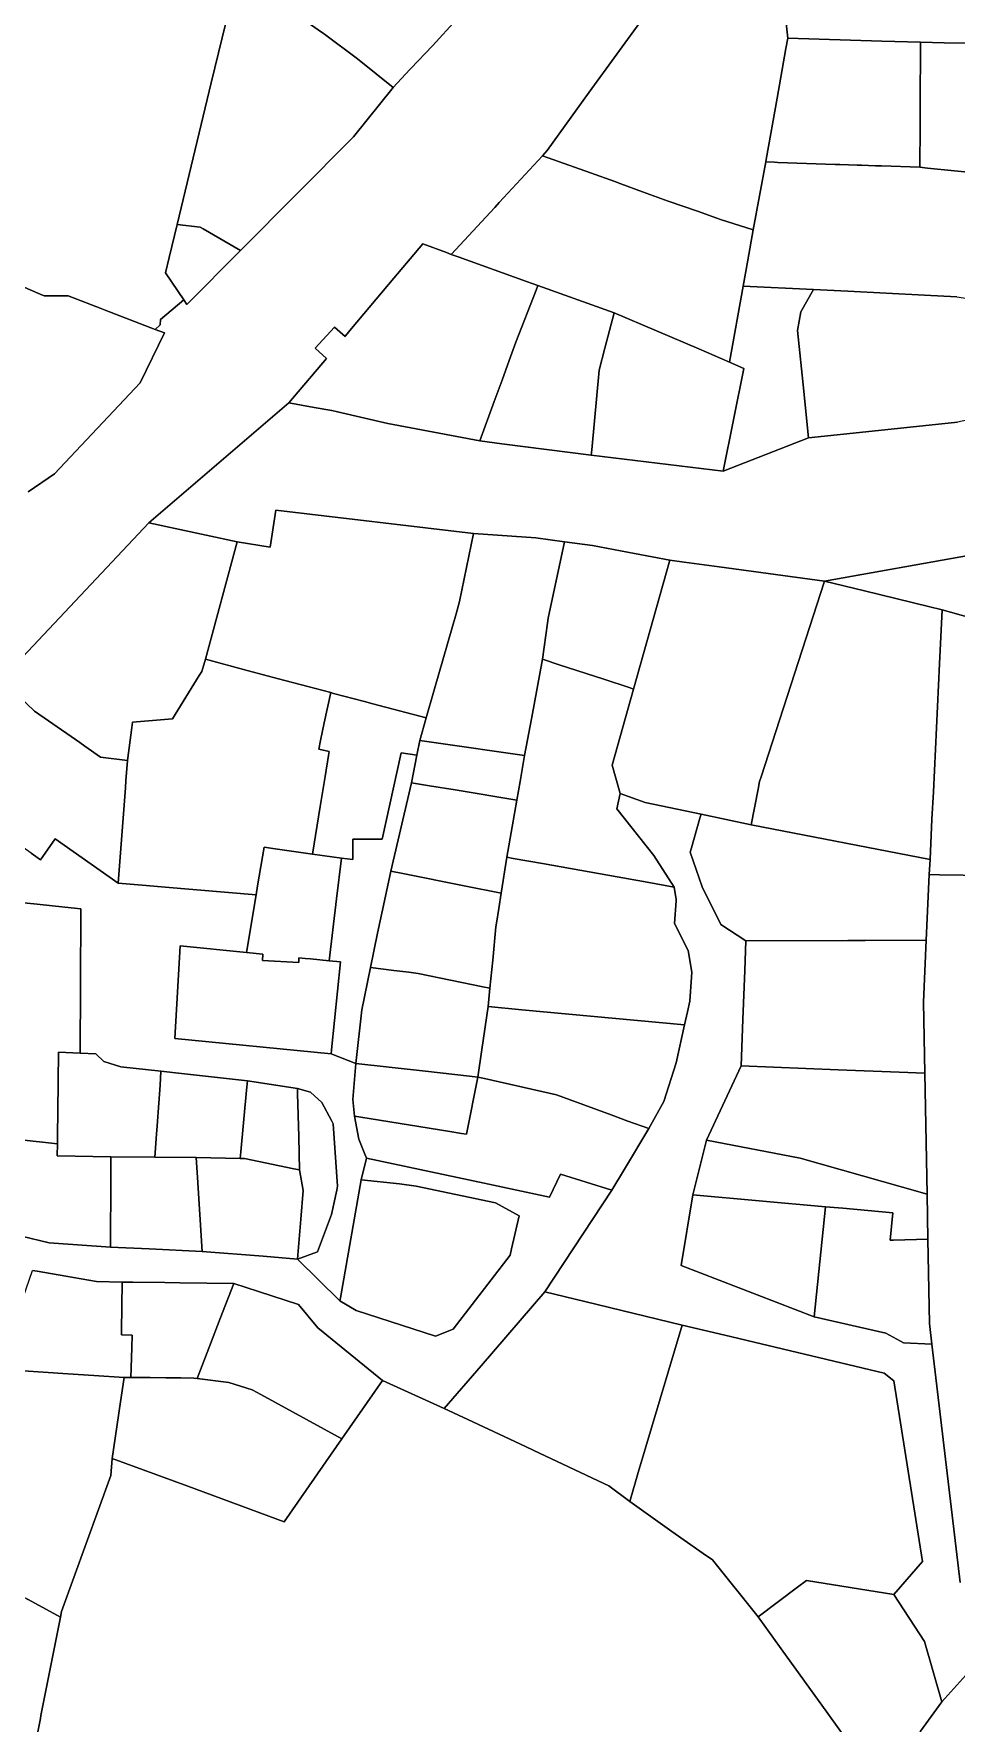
# Model space of a CAD drawing. Header units: inches. Extents: x 469561 to 471650, y 1000291 to 1003909.
# Drawn here: x 470275.1 to 470396.7, y 1001124.7 to 1001347.5 of the extents above; entities that cross this region are included whole.
import ezdxf

# ---------------------------------------------------------------- set-up
doc = ezdxf.new("R2010")
doc.units = ezdxf.units.IN
doc.header["$MEASUREMENT"] = 0
doc.layers.add('Gulele_10_08_New_Parcel', color=7, linetype='Continuous')

msp = doc.modelspace()

# ---------------------------------------------------------------- linework, layer by layer
at = {"layer": 'Gulele_10_08_New_Parcel'}
for points in [[(470302.4393, 1001352.8793), (470303.4446, 1001357.244), (470304.1435, 1001360.2783), (470305.862, 1001367.7393), (470307.3354, 1001367.2985), (470311.9, 1001365.9327), (470312.2875, 1001365.8168), (470316.7597, 1001363.6113), (470320.8283, 1001360.6024), (470333.0293, 1001351.5793), (470330.8793, 1001349.3793), (470327.6593, 1001345.8793), (470324.8093, 1001342.8793), (470324.6915, 1001342.7519), (470322.4993, 1001340.3793), (470317.9843, 1001343.995), (470317.6293, 1001344.2793), (470313.5893, 1001347.2793), (470313.1054, 1001347.6183), (470313.0273, 1001347.6731), (470307.3093, 1001351.6793), (470306.6993, 1001351.8793), (470306.0893, 1001352.0793), (470305.7725, 1001352.1487)], [(470342.1893, 1001331.3793), (470342.7793, 1001332.0793), (470348.3093, 1001339.7793), (470355.6293, 1001349.7793), (470360.4093, 1001356.3793), (470363.5326, 1001356.1479), (470367.1593, 1001355.8793), (470373.5593, 1001355.5793), (470373.8793, 1001352.4793), (470374.4993, 1001346.8793), (470374.2565, 1001345.5188), (470373.0893, 1001338.9793), (470371.6593, 1001330.8793), (470371.603, 1001330.5638), (470369.9606, 1001321.5917), (470365.6293, 1001322.9793), (470365.1595, 1001323.1493), (470362.5893, 1001324.0793), (470358.7193, 1001325.3793), (470355.3401, 1001326.6344), (470352.5028, 1001327.6883), (470351.7193, 1001327.9793), (470348.5037, 1001329.1265)], [(470294.0159, 1001322.3212), (470298.5148, 1001341.014), (470300.4193, 1001348.927), (470301.1577, 1001351.9951), (470302.1255, 1001351.6777), (470302.4393, 1001352.8793), (470305.7725, 1001352.1487), (470306.0893, 1001352.0793), (470306.6993, 1001351.8793), (470307.3093, 1001351.6793), (470313.0273, 1001347.6731), (470313.1054, 1001347.6183), (470313.5893, 1001347.2793), (470317.6293, 1001344.2793), (470317.9843, 1001343.995), (470322.4993, 1001340.3793), (470317.2517, 1001333.8621), (470302.3637, 1001318.8993), (470297.4182, 1001321.732), (470297.0299, 1001321.9544)], [(470371.603, 1001330.5638), (470371.6593, 1001330.8793), (470373.0893, 1001338.9793), (470374.2565, 1001345.5188), (470374.4993, 1001346.8793), (470386.8971, 1001346.4994), (470391.9956, 1001346.3432), (470391.9861, 1001343.9965), (470391.9708, 1001340.2114), (470391.951, 1001335.3246), (470391.9289, 1001329.8631), (470386.8501, 1001330.0382), (470386.0735, 1001330.065), (470384.2445, 1001330.128), (470383.6373, 1001330.1489), (470381.3536, 1001330.2277), (470380.7644, 1001330.248), (470373.1936, 1001330.509), (470372.7679, 1001330.5236)], [(470391.9289, 1001329.8631), (470391.951, 1001335.3246), (470391.9708, 1001340.2114), (470391.9861, 1001343.9965), (470391.9956, 1001346.3432), (470395.1392, 1001346.286), (470406.4993, 1001346.0793), (470406.2109, 1001339.1433), (470406.0385, 1001334.9976), (470405.7669, 1001328.4672), (470396.4669, 1001329.4053), (470392.9267, 1001329.7624)], [(470330.1293, 1001318.3793), (470335.8793, 1001324.5793), (470336.4567, 1001325.2015), (470342.1893, 1001331.3793), (470348.5037, 1001329.1265), (470351.7193, 1001327.9793), (470352.5028, 1001327.6883), (470355.3401, 1001326.6344), (470358.7193, 1001325.3793), (470362.5893, 1001324.0793), (470365.1595, 1001323.1493), (470365.6293, 1001322.9793), (470369.9606, 1001321.5917), (470369.2408, 1001317.609), (470368.6234, 1001314.1927), (470366.8118, 1001304.1688), (470362.7718, 1001305.8978), (470351.618, 1001310.6712), (470341.5593, 1001314.2793), (470340.0807, 1001314.8097), (470331.0352, 1001318.0543)], [(470292.4789, 1001315.9349), (470292.9703, 1001317.9768), (470294.0159, 1001322.3212), (470297.0299, 1001321.9544), (470297.4182, 1001321.732), (470302.3637, 1001318.8993), (470295.2793, 1001311.7793), (470294.8782, 1001312.3746)], [(470308.7493, 1001298.7793), (470313.6792, 1001304.6354), (470312.2221, 1001306.0133), (470314.757, 1001308.7819), (470316.1463, 1001307.566), (470316.1891, 1001307.6169), (470316.9993, 1001308.5793), (470322.5934, 1001315.2376), (470326.4093, 1001319.7793), (470329.5304, 1001318.6047), (470330.1293, 1001318.3793), (470331.0352, 1001318.0543), (470340.0807, 1001314.8097), (470341.5593, 1001314.2793), (470341.3184, 1001313.6562), (470338.6593, 1001306.7793), (470337.7795, 1001304.3623), (470336.8393, 1001301.7793), (470335.806, 1001298.9581), (470333.9093, 1001293.7793), (470321.7793, 1001296.0793), (470315.1334, 1001297.6061), (470314.3793, 1001297.7793), (470312.0605, 1001298.1912)], [(470333.9093, 1001293.7793), (470335.806, 1001298.9581), (470336.8393, 1001301.7793), (470337.7795, 1001304.3623), (470338.6593, 1001306.7793), (470341.3184, 1001313.6562), (470341.5593, 1001314.2793), (470351.618, 1001310.6712), (470350.3932, 1001306.004), (470349.6374, 1001303.124), (470348.6569, 1001292.6044), (470348.5893, 1001291.8793), (470336.8136, 1001293.4034)], [(470365.9993, 1001289.7793), (470368.7056, 1001303.3199), (470366.8118, 1001304.1688), (470368.6234, 1001314.1927), (470377.9112, 1001313.7285), (470376.2174, 1001310.8053), (470375.7975, 1001308.3459), (470376.6098, 1001300.3582), (470376.7488, 1001298.991), (470377.2371, 1001294.1893)], [(470375.7975, 1001308.3459), (470376.2174, 1001310.8053), (470377.9112, 1001313.7285), (470382.434, 1001313.5025), (470392.5307, 1001312.9979), (470396.7925, 1001312.7849), (470403.3752, 1001311.7687), (470407.9594, 1001311.061), (470411.2507, 1001310.5529), (470410.2678, 1001300.766), (470408.4988, 1001300.8802), (470408.4077, 1001299.8952), (470408.3968, 1001298.6979), (470402.4996, 1001297.4539), (470396.8615, 1001296.2538), (470385.6283, 1001295.0721), (470377.2371, 1001294.1893), (470376.7488, 1001298.991), (470376.6098, 1001300.3582)], [(470348.5893, 1001291.8793), (470348.6569, 1001292.6044), (470349.6374, 1001303.124), (470350.3932, 1001306.004), (470351.618, 1001310.6712), (470362.7718, 1001305.8978), (470366.8118, 1001304.1688), (470368.7056, 1001303.3199), (470365.9993, 1001289.7793)], [(470297.7493, 1001264.9793), (470301.9093, 1001280.4793), (470306.2493, 1001279.7793), (470307.0312, 1001284.6272), (470333.085, 1001281.5678), (470331.2493, 1001272.5793), (470330.7885, 1001270.9847), (470327.9313, 1001261.0975), (470327.8393, 1001260.7793), (470326.8181, 1001257.2454), (470319.8215, 1001259.1017), (470318.7228, 1001259.3932), (470314.6293, 1001260.4793), (470314.2524, 1001260.5798), (470311.2279, 1001261.3861), (470307.3704, 1001262.4144), (470303.2576, 1001263.5109)], [(470270.8451, 1001262.3013), (470290.2793, 1001282.9793), (470301.9093, 1001280.4793), (470297.7493, 1001264.9793), (470297.2738, 1001263.3757), (470296.9281, 1001262.8187), (470293.4062, 1001257.1445), (470288.1198, 1001256.7044), (470288.0286, 1001256.0016), (470287.4615, 1001251.6296), (470283.9168, 1001252.0894), (470281.8477, 1001253.5296), (470281.176, 1001253.9972), (470277.0397, 1001256.8764), (470275.214, 1001258.1472)], [(470325.9993, 1001254.2793), (470326.8181, 1001257.2454), (470327.8393, 1001260.7793), (470327.9313, 1001261.0975), (470330.7885, 1001270.9847), (470331.2493, 1001272.5793), (470333.085, 1001281.5678), (470341.2793, 1001280.9793), (470345.0893, 1001280.4793), (470342.9393, 1001270.3793), (470342.851, 1001269.7438), (470342.4114, 1001266.5785), (470342.1893, 1001264.9793), (470340.7628, 1001257.3378), (470339.8175, 1001252.2742), (470328.1544, 1001253.9666), (470326.9163, 1001254.1462)], [(470342.1893, 1001264.9793), (470342.4114, 1001266.5785), (470342.851, 1001269.7438), (470342.9393, 1001270.3793), (470345.0893, 1001280.4793), (470348.7793, 1001279.9793), (470354.2858, 1001278.9345), (470358.95, 1001278.0495), (470354.1672, 1001261.0565), (470353.5951, 1001261.2439), (470350.2582, 1001262.3367), (470344.3805, 1001264.2617)], [(470351.3412, 1001251.0161), (470354.1672, 1001261.0565), (470358.95, 1001278.0495), (470360.8459, 1001277.7917), (470365.4542, 1001277.1652), (470379.3593, 1001275.2746), (470370.9921, 1001249.467), (470370.7998, 1001248.8739), (470370.6021, 1001247.8505), (470369.6917, 1001243.1389), (470363.0795, 1001244.5376), (470355.7274, 1001246.0928), (470352.4154, 1001247.2565)], [(470379.3593, 1001275.2746), (470398.5415, 1001278.7041), (470409.6463, 1001275.1061), (470425.5779, 1001262.6174), (470403.2793, 1001269.0793), (470398.4697, 1001270.4731), (470394.8809, 1001271.5131), (470393.0711, 1001271.9517), (470384.6215, 1001273.9994)], [(470369.6917, 1001243.1389), (470370.6021, 1001247.8505), (470370.7998, 1001248.8739), (470370.9921, 1001249.467), (470379.3593, 1001275.2746), (470384.6215, 1001273.9994), (470393.0711, 1001271.9517), (470394.8809, 1001271.5131), (470394.5293, 1001264.3793), (470393.6983, 1001247.5157), (470393.5202, 1001243.9026), (470393.2582, 1001238.5857)], [(470393.1593, 1001236.5793), (470393.2582, 1001238.5857), (470393.5202, 1001243.9026), (470393.6983, 1001247.5157), (470394.5293, 1001264.3793), (470394.8809, 1001271.5131), (470398.4697, 1001270.4731), (470403.2793, 1001269.0793), (470425.5779, 1001262.6174), (470426.7586, 1001261.6811), (470429.6853, 1001259.3604), (470439.1665, 1001251.8423), (470449.2534, 1001246.1736), (470438.4952, 1001222.9797), (470418.8579, 1001232.0734), (470418.2525, 1001232.4163), (470411.4115, 1001236.2908), (470408.9535, 1001236.3296), (470400.6873, 1001236.4603), (470394.4956, 1001236.5582)], [(470286.2439, 1001235.4429), (470287.1915, 1001248.04), (470287.2601, 1001248.9521), (470287.4615, 1001251.6296), (470288.0286, 1001256.0016), (470288.1198, 1001256.7044), (470293.4062, 1001257.1445), (470296.9281, 1001262.8187), (470297.2738, 1001263.3757), (470297.7493, 1001264.9793), (470303.2576, 1001263.5109), (470307.3704, 1001262.4144), (470311.2279, 1001261.3861), (470314.2524, 1001260.5798), (470313.4051, 1001256.5864), (470312.9086, 1001254.246), (470312.6726, 1001253.1337), (470314.0686, 1001252.8375), (470313.9826, 1001252.3095), (470313.5296, 1001249.5282), (470312.8805, 1001245.5433), (470311.8598, 1001239.277), (470306.9498, 1001239.9703), (470305.4693, 1001240.1793), (470304.6177, 1001235.0872), (470304.424, 1001233.9289), (470292.4359, 1001234.9272), (470289.9163, 1001235.1371)], [(470337.4693, 1001238.8793), (470338.1726, 1001242.891), (470338.7866, 1001246.3935), (470339.22, 1001248.8658), (470339.8175, 1001252.2742), (470340.7628, 1001257.3378), (470342.1893, 1001264.9793), (470344.3805, 1001264.2617), (470350.2582, 1001262.3367), (470353.5951, 1001261.2439), (470354.1672, 1001261.0565), (470351.3412, 1001251.0161), (470352.4154, 1001247.2565), (470351.9934, 1001245.2552), (470356.8637, 1001239.0956), (470359.5137, 1001234.9415), (470355.9827, 1001235.5722), (470350.7744, 1001236.5026), (470342.1533, 1001238.0426), (470338.3239, 1001238.7266)], [(470261.5606, 1001248.7309), (470263.1815, 1001254.0647), (470268.2388, 1001259.5001), (470270.8451, 1001262.3013), (470275.214, 1001258.1472), (470277.0397, 1001256.8764), (470281.176, 1001253.9972), (470281.8477, 1001253.5296), (470283.9168, 1001252.0894), (470287.4615, 1001251.6296), (470287.2601, 1001248.9521), (470287.1915, 1001248.04), (470286.2439, 1001235.4429), (470277.9357, 1001241.3159), (470275.9746, 1001238.5417), (470274.7436, 1001239.4119), (470265.0524, 1001246.2626)], [(470311.8598, 1001239.277), (470312.8805, 1001245.5433), (470313.5296, 1001249.5282), (470313.9826, 1001252.3095), (470314.0686, 1001252.8375), (470312.6726, 1001253.1337), (470312.9086, 1001254.246), (470313.4051, 1001256.5864), (470314.2524, 1001260.5798), (470314.6293, 1001260.4793), (470318.7228, 1001259.3932), (470319.8215, 1001259.1017), (470326.8181, 1001257.2454), (470325.9993, 1001254.2793), (470325.6266, 1001252.3501), (470323.5592, 1001252.6323), (470321.0524, 1001241.2443), (470318.4846, 1001241.2443), (470317.1848, 1001241.2443), (470317.1848, 1001238.5904), (470315.6808, 1001238.7375)], [(470324.9201, 1001248.6931), (470325.6266, 1001252.3501), (470325.9993, 1001254.2793), (470326.9163, 1001254.1462), (470328.1544, 1001253.9666), (470339.8175, 1001252.2742), (470339.22, 1001248.8658), (470338.7866, 1001246.3935), (470330.6714, 1001247.7393), (470327.2648, 1001248.3043)], [(470314.0416, 1001225.2097), (470315.0309, 1001233.3737), (470315.6808, 1001238.7375), (470317.1848, 1001238.5904), (470317.1848, 1001241.2443), (470318.4846, 1001241.2443), (470321.0524, 1001241.2443), (470323.5592, 1001252.6323), (470325.6266, 1001252.3501), (470324.9201, 1001248.6931), (470322.1645, 1001237.0277), (470321.3337, 1001233.1062), (470320.4291, 1001228.8369), (470319.4767, 1001224.3414), (470318.3425, 1001218.7618), (470317.5546, 1001211.6606), (470314.3199, 1001212.9534), (470314.3706, 1001213.4575), (470315.5375, 1001225.0576)], [(470322.1645, 1001237.0277), (470324.9201, 1001248.6931), (470327.2648, 1001248.3043), (470330.6714, 1001247.7393), (470338.7866, 1001246.3935), (470338.1726, 1001242.891), (470337.4693, 1001238.8793), (470336.7275, 1001234.1397), (470331.8288, 1001235.1112), (470323.7571, 1001236.7119)], [(470361.6354, 1001239.5583), (470361.7951, 1001240.109), (470362.9272, 1001244.0126), (470363.0795, 1001244.5376), (470369.6917, 1001243.1389), (470393.2582, 1001238.5857), (470393.1593, 1001236.5793), (470392.7705, 1001227.9141), (470384.7109, 1001227.8863), (470382.4045, 1001227.8783), (470368.9756, 1001227.8319), (470365.6636, 1001229.9802), (470363.2193, 1001234.9793)], [(470303.1511, 1001226.3173), (470304.424, 1001233.9289), (470304.6177, 1001235.0872), (470305.4693, 1001240.1793), (470306.9498, 1001239.9703), (470311.8598, 1001239.277), (470315.6808, 1001238.7375), (470315.0309, 1001233.3737), (470314.0416, 1001225.2097), (470311.5994, 1001225.4581), (470310.8862, 1001225.5306), (470310.0715, 1001225.6135), (470310.071, 1001224.9942), (470305.2768, 1001225.2518), (470305.323, 1001226.0964)], [(470335.0188, 1001219.1846), (470335.2511, 1001221.5974), (470335.6065, 1001225.2879), (470336.0293, 1001229.6793), (470336.1097, 1001230.1927), (470336.4068, 1001232.0911), (470336.7275, 1001234.1397), (470337.4693, 1001238.8793), (470338.3239, 1001238.7266), (470342.1533, 1001238.0426), (470350.7744, 1001236.5026), (470355.9827, 1001235.5722), (470359.5137, 1001234.9415), (470359.8002, 1001233.2942), (470359.7895, 1001233.1374), (470359.5853, 1001230.1428), (470361.379, 1001226.5556), (470361.8773, 1001223.6968), (470361.8286, 1001223.0511), (470361.5908, 1001219.9008), (470361.2666, 1001218.4743), (470360.8746, 1001216.7494), (470339.446, 1001218.7676)], [(470319.4767, 1001224.3414), (470320.4291, 1001228.8369), (470321.3337, 1001233.1062), (470322.1645, 1001237.0277), (470323.7571, 1001236.7119), (470331.8288, 1001235.1112), (470336.7275, 1001234.1397), (470336.4068, 1001232.0911), (470336.1097, 1001230.1927), (470336.0293, 1001229.6793), (470335.6065, 1001225.2879), (470335.2511, 1001221.5974), (470334.3145, 1001221.7908), (470325.7795, 1001223.5536), (470324.5467, 1001223.7077), (470322.584, 1001223.953)], [(470265.6893, 1001202.4793), (470266.0233, 1001206.1976), (470266.7064, 1001213.8029), (470266.9392, 1001216.3948), (470269.0593, 1001216.0793), (470269.4125, 1001218.4527), (470270.0099, 1001222.4666), (470270.6289, 1001226.6257), (470270.9634, 1001228.8737), (470271.5893, 1001233.0793), (470275.5596, 1001232.6708), (470279.1972, 1001232.2966), (470281.3093, 1001232.0793), (470281.2537, 1001221.9584), (470281.2048, 1001213.0506), (470278.3793, 1001213.1793), (470278.274, 1001205.3323), (470278.2323, 1001202.2208), (470278.2168, 1001201.0674), (470273.0481, 1001201.6499)], [(470293.6926, 1001214.9589), (470294.4089, 1001227.2063), (470303.1511, 1001226.3173), (470305.323, 1001226.0964), (470305.2768, 1001225.2518), (470310.071, 1001224.9942), (470310.0715, 1001225.6135), (470310.8862, 1001225.5306), (470311.5994, 1001225.4581), (470314.0416, 1001225.2097), (470315.5375, 1001225.0576), (470314.3706, 1001213.4575), (470314.3199, 1001212.9534)], [(470368.349, 1001211.3612), (470368.5807, 1001217.4519), (470368.8276, 1001223.9414), (470368.9756, 1001227.8319), (470382.4045, 1001227.8783), (470384.7109, 1001227.8863), (470392.7705, 1001227.9141), (470392.4038, 1001219.7431), (470392.5775, 1001210.3743), (470389.2033, 1001210.5117), (470381.1531, 1001210.8397)], [(470317.5546, 1001211.6606), (470318.3425, 1001218.7618), (470319.4767, 1001224.3414), (470322.584, 1001223.953), (470324.5467, 1001223.7077), (470325.7795, 1001223.5536), (470334.3145, 1001221.7908), (470335.2511, 1001221.5974), (470335.0188, 1001219.1846), (470334.1929, 1001213.5339), (470333.658, 1001209.8737), (470332.5654, 1001209.9949), (470326.744, 1001210.6409)], [(470333.658, 1001209.8737), (470334.1929, 1001213.5339), (470335.0188, 1001219.1846), (470339.446, 1001218.7676), (470360.8746, 1001216.7494), (470359.8002, 1001211.7358), (470358.1529, 1001206.6506), (470356.1893, 1001203.0793), (470353.4393, 1001204.0793), (470351.2155, 1001204.8969), (470344.0398, 1001207.535), (470334.5436, 1001209.6742)], [(470278.1957, 1001199.4911), (470278.2168, 1001201.0674), (470278.2323, 1001202.2208), (470278.274, 1001205.3323), (470278.3793, 1001213.1793), (470281.2048, 1001213.0506), (470283.2809, 1001212.9561), (470284.3552, 1001211.9534), (470286.5755, 1001211.2371), (470291.8756, 1001210.6642), (470291.7479, 1001208.8264), (470291.5831, 1001206.4561), (470291.3728, 1001203.4299), (470291.2984, 1001202.3595), (470291.0866, 1001199.3128), (470285.2863, 1001199.3478)], [(470317.1848, 1001206.9371), (470317.5546, 1001211.6606), (470326.744, 1001210.6409), (470332.5654, 1001209.9949), (470333.658, 1001209.8737), (470332.1539, 1001202.3533), (470331.5088, 1001202.4566), (470329.936, 1001202.7086), (470319.3347, 1001204.4068), (470317.3997, 1001204.7168)], [(470363.7793, 1001201.5793), (470365.8917, 1001206.1012), (470368.349, 1001211.3612), (470381.1531, 1001210.8397), (470389.2033, 1001210.5117), (470392.5775, 1001210.3743), (470392.873, 1001194.4396), (470389.6125, 1001195.3645), (470376.1368, 1001199.1872)], [(470291.0866, 1001199.3128), (470291.2984, 1001202.3595), (470291.3728, 1001203.4299), (470291.5831, 1001206.4561), (470291.7479, 1001208.8264), (470291.8756, 1001210.6642), (470294.5638, 1001210.3613), (470303.2793, 1001209.3793), (470303.167, 1001208.1696), (470302.4124, 1001200.0407), (470302.3294, 1001199.1462), (470296.5365, 1001199.28)], [(470302.3294, 1001199.1462), (470302.4124, 1001200.0407), (470303.167, 1001208.1696), (470303.2793, 1001209.3793), (470309.8793, 1001208.3793), (470309.8958, 1001207.6958), (470310.0331, 1001202.0185), (470310.1393, 1001197.6289), (470309.3743, 1001197.788), (470302.9054, 1001199.1329)], [(470317.3997, 1001204.7168), (470319.3347, 1001204.4068), (470329.936, 1001202.7086), (470331.5088, 1001202.4566), (470332.1539, 1001202.3533), (470333.658, 1001209.8737), (470334.5436, 1001209.6742), (470344.0398, 1001207.535), (470351.2155, 1001204.8969), (470353.4393, 1001204.0793), (470356.1893, 1001203.0793), (470352.9661, 1001197.7205), (470351.3134, 1001194.9728), (470344.5446, 1001197.0532), (470343.1122, 1001194.0451), (470334.4805, 1001195.8758), (470318.9544, 1001199.1689), (470318.6594, 1001199.9321), (470317.9727, 1001201.7087)], [(470309.8528, 1001185.8828), (470310.3111, 1001191.1319), (470310.6407, 1001194.9072), (470310.1393, 1001197.6289), (470310.0331, 1001202.0185), (470309.8958, 1001207.6958), (470309.8793, 1001208.3793), (470311.5717, 1001207.8709), (470313.0758, 1001206.5101), (470314.3367, 1001204.1685), (470314.5799, 1001203.7168), (470315.1529, 1001195.4802), (470315.0448, 1001194.9694), (470314.365, 1001191.7558), (470312.5028, 1001186.8139)], [(470273.0481, 1001201.6499), (470278.2168, 1001201.0674), (470278.1957, 1001199.4911), (470285.2863, 1001199.3478), (470285.2702, 1001196.68), (470285.2147, 1001187.4585), (470277.1213, 1001188.0315), (470273.4686, 1001188.8909)], [(470361.9935, 1001194.3534), (470362.6827, 1001197.1421), (470363.7793, 1001201.5793), (470376.1368, 1001199.1872), (470389.6125, 1001195.3645), (470392.873, 1001194.4396), (470392.9834, 1001188.4863), (470388.4572, 1001188.3781), (470388.019, 1001188.3676), (470388.3444, 1001191.9799), (470381.7757, 1001192.5716), (470379.4693, 1001192.7793)], [(470285.2147, 1001187.4585), (470285.2702, 1001196.68), (470285.2863, 1001199.3478), (470291.0866, 1001199.3128), (470296.5365, 1001199.28), (470296.7044, 1001196.6207), (470297.3189, 1001186.8855), (470290.3029, 1001187.2176)], [(470296.5365, 1001199.28), (470302.3294, 1001199.1462), (470302.9054, 1001199.1329), (470309.3743, 1001197.788), (470310.1393, 1001197.6289), (470310.6407, 1001194.9072), (470310.3111, 1001191.1319), (470309.8528, 1001185.8828), (470305.3373, 1001186.277), (470297.3189, 1001186.8855), (470296.7044, 1001196.6207)], [(470315.4693, 1001180.3793), (470315.5399, 1001180.7789), (470318.2892, 1001196.343), (470323.3393, 1001195.7793), (470325.5196, 1001195.4719), (470335.9693, 1001193.2793), (470339.0893, 1001191.5793), (470338.0795, 1001187.23), (470337.8896, 1001186.4121), (470330.3979, 1001176.6555), (470328.0459, 1001175.6973), (470317.5923, 1001179.0947)], [(470360.4717, 1001185.0439), (470361.9935, 1001194.3534), (470379.4693, 1001192.7793), (470377.9993, 1001178.2793)], [(470377.9993, 1001178.2793), (470379.4693, 1001192.7793), (470381.7757, 1001192.5716), (470388.3444, 1001191.9799), (470388.019, 1001188.3676), (470388.4572, 1001188.3781), (470392.9834, 1001188.4863), (470393.1893, 1001177.3793), (470393.5137, 1001174.6403), (470389.743, 1001174.8392), (470389.3633, 1001175.0437), (470387.4156, 1001176.0924)], [(470270.4643, 1001171.3416), (470272.5323, 1001177.3666), (470274.9393, 1001184.3793), (470275.5339, 1001184.2768), (470279.3176, 1001183.6242), (470283.357, 1001182.9276), (470286.7544, 1001182.8405), (470286.6784, 1001176.416), (470286.6719, 1001175.8698), (470288.0717, 1001175.8532), (470288.0157, 1001174.1909), (470287.8837, 1001170.27), (470287.0293, 1001170.2793), (470283.0052, 1001170.5374), (470279.6019, 1001170.7556)], [(470286.6719, 1001175.8698), (470286.6784, 1001176.416), (470286.7544, 1001182.8405), (470288.1567, 1001182.8239), (470292.3952, 1001182.7738), (470294.3577, 1001182.7505), (470301.4764, 1001182.6663), (470299.6911, 1001178.0242), (470298.4098, 1001174.6925), (470296.651, 1001170.1193), (470296.1893, 1001170.1793), (470294.4724, 1001170.198), (470292.5014, 1001170.2196), (470290.4638, 1001170.2418), (470287.8837, 1001170.27), (470288.0157, 1001174.1909), (470288.0717, 1001175.8532)], [(470296.651, 1001170.1193), (470298.4098, 1001174.6925), (470299.6911, 1001178.0242), (470301.4764, 1001182.6663), (470304.7426, 1001181.5998), (470310.0135, 1001179.8787), (470312.5398, 1001176.8297), (470321.0768, 1001169.8607), (470315.7346, 1001162.188), (470304.5672, 1001168.2853), (470303.9156, 1001168.6411), (470300.8093, 1001169.5793)], [(470329.2311, 1001166.1563), (470334.0954, 1001171.8093), (470342.4793, 1001181.5528), (470347.7507, 1001180.274), (470360.5675, 1001177.1648), (470354.8018, 1001157.7155), (470353.6686, 1001153.8928), (470350.9393, 1001155.9793), (470350.2664, 1001156.2948), (470343.2859, 1001159.5673), (470342.6297, 1001159.8749), (470339.1639, 1001161.4997), (470332.3261, 1001164.7053)], [(470353.6686, 1001153.8928), (470354.8018, 1001157.7155), (470360.5675, 1001177.1648), (470366.1942, 1001175.8243), (470387.2366, 1001170.8111), (470388.4898, 1001169.8264), (470392.2494, 1001146.0155), (470388.4898, 1001141.6293), (470376.9693, 1001143.4793), (470375.7996, 1001142.5989), (470370.5869, 1001138.6754), (470364.5894, 1001146.1946), (470363.3701, 1001147.0541), (470359.2324, 1001149.9708)], [(470285.4477, 1001159.5814), (470286.2877, 1001165.2631), (470286.4207, 1001166.1628), (470287.0293, 1001170.2793), (470287.8837, 1001170.27), (470290.4638, 1001170.2418), (470292.5014, 1001170.2196), (470294.4724, 1001170.198), (470296.1893, 1001170.1793), (470296.651, 1001170.1193), (470300.8093, 1001169.5793), (470303.9156, 1001168.6411), (470304.5672, 1001168.2853), (470315.7346, 1001162.188), (470314.3177, 1001160.153), (470308.097, 1001151.2186), (470295.3982, 1001155.9074)], [(470254.9093, 1001128.5793), (470259.5889, 1001137.973), (470261.9262, 1001142.6648), (470263.9308, 1001146.6887), (470266.8269, 1001145.1076), (470273.1901, 1001141.6338), (470274.139, 1001141.1157), (470274.3555, 1001140.9975), (470278.6365, 1001138.6603), (470276.0593, 1001125.6793), (470275.9783, 1001125.2713), (470275.2818, 1001121.7632), (470274.6485, 1001118.5733), (470271.6298, 1001114.4454), (470269.8545, 1001112.0178), (470266.9409, 1001114.6724), (470262.5942, 1001118.6327), (470262.0143, 1001119.1611), (470257.6587, 1001125.6074), (470257.4485, 1001125.8347)], [(470370.5869, 1001138.6754), (470375.7996, 1001142.5989), (470376.9693, 1001143.4793), (470388.4898, 1001141.6293), (470392.5179, 1001135.4528), (470394.8393, 1001127.4793), (470392.0235, 1001123.608), (470387.1293, 1001116.8793), (470384.461, 1001119.7831), (470383.3874, 1001120.9515), (470382.6873, 1001121.9208), (470379.7871, 1001125.9365), (470373.6324, 1001134.4585)]]:
    msp.add_lwpolyline(points, close=True, dxfattribs=at)
for points in [[(470406.4993, 1001346.0793), (470395.1392, 1001346.286), (470391.9956, 1001346.3432), (470386.8971, 1001346.4994), (470374.4993, 1001346.8793), (470373.8793, 1001352.4793)], [(470355.6293, 1001349.7793), (470348.3093, 1001339.7793), (470342.7793, 1001332.0793), (470342.1893, 1001331.3793), (470336.4567, 1001325.2015), (470335.8793, 1001324.5793), (470330.1293, 1001318.3793), (470329.5304, 1001318.6047), (470326.4093, 1001319.7793), (470322.5934, 1001315.2376), (470316.9993, 1001308.5793), (470316.1891, 1001307.6169), (470316.1463, 1001307.566), (470314.757, 1001308.7819), (470312.2221, 1001306.0133), (470313.6792, 1001304.6354), (470308.7493, 1001298.7793), (470290.2793, 1001282.9793), (470270.8451, 1001262.3013)], [(470274.3634, 1001287.0606), (470277.8325, 1001289.4413), (470289.1274, 1001301.4265), (470292.321, 1001308.0111), (470291.1259, 1001308.4715), (470291.7602, 1001309.0767), (470291.8059, 1001309.7862), (470294.8782, 1001312.3746), (470295.2793, 1001311.7793), (470302.3637, 1001318.8993), (470317.2517, 1001333.8621), (470322.4993, 1001340.3793), (470324.6915, 1001342.7519), (470324.8093, 1001342.8793), (470327.6593, 1001345.8793), (470330.8793, 1001349.3793)], [(470300.4193, 1001348.927), (470298.5148, 1001341.014), (470294.0159, 1001322.3212), (470292.9703, 1001317.9768), (470292.4789, 1001315.9349), (470294.8782, 1001312.3746), (470291.8059, 1001309.7862), (470291.7602, 1001309.0767), (470291.1259, 1001308.4715), (470284.4978, 1001311.025), (470283.8633, 1001311.2694), (470280.7985, 1001312.4502), (470279.6628, 1001312.8877), (470278.1902, 1001312.8973), (470276.4721, 1001312.9086), (470275.9606, 1001313.1297), (470270.233, 1001315.6057)], [(470396.7925, 1001312.7849), (470392.5307, 1001312.9979), (470382.434, 1001313.5025), (470377.9112, 1001313.7285), (470368.6234, 1001314.1927), (470369.2408, 1001317.609), (470369.9606, 1001321.5917), (470371.603, 1001330.5638), (470372.7679, 1001330.5236), (470373.1936, 1001330.509), (470380.7644, 1001330.248), (470381.3536, 1001330.2277), (470383.6373, 1001330.1489), (470384.2445, 1001330.128), (470386.0735, 1001330.065), (470386.8501, 1001330.0382), (470391.9289, 1001329.8631), (470392.9267, 1001329.7624), (470396.4669, 1001329.4053), (470405.7669, 1001328.4672)], [(470270.233, 1001315.6057), (470275.9606, 1001313.1297), (470276.4721, 1001312.9086), (470278.1902, 1001312.8973), (470279.6628, 1001312.8877), (470280.7985, 1001312.4502), (470283.8633, 1001311.2694), (470284.4978, 1001311.025), (470291.1259, 1001308.4715), (470292.321, 1001308.0111), (470289.1274, 1001301.4265), (470277.8325, 1001289.4413), (470274.3634, 1001287.0606)], [(470398.5415, 1001278.7041), (470379.3593, 1001275.2746), (470365.4542, 1001277.1652), (470360.8459, 1001277.7917), (470358.95, 1001278.0495), (470354.2858, 1001278.9345), (470348.7793, 1001279.9793), (470345.0893, 1001280.4793), (470341.2793, 1001280.9793), (470333.085, 1001281.5678), (470307.0312, 1001284.6272), (470306.2493, 1001279.7793), (470301.9093, 1001280.4793), (470290.2793, 1001282.9793), (470308.7493, 1001298.7793), (470312.0605, 1001298.1912), (470314.3793, 1001297.7793), (470315.1334, 1001297.6061), (470321.7793, 1001296.0793), (470333.9093, 1001293.7793), (470336.8136, 1001293.4034), (470348.5893, 1001291.8793), (470365.9993, 1001289.7793), (470377.2371, 1001294.1893), (470385.6283, 1001295.0721), (470396.8615, 1001296.2538)], [(470402.3251, 1001135.8499), (470394.8393, 1001127.4793), (470392.5179, 1001135.4528), (470388.4898, 1001141.6293), (470392.2494, 1001146.0155), (470388.4898, 1001169.8264), (470387.2366, 1001170.8111), (470366.1942, 1001175.8243), (470360.5675, 1001177.1648), (470347.7507, 1001180.274), (470342.4793, 1001181.5528), (470351.3134, 1001194.9728), (470352.9661, 1001197.7205), (470356.1893, 1001203.0793), (470358.1529, 1001206.6506), (470359.8002, 1001211.7358), (470360.8746, 1001216.7494), (470361.2666, 1001218.4743), (470361.5908, 1001219.9008), (470361.8286, 1001223.0511), (470361.8773, 1001223.6968), (470361.379, 1001226.5556), (470359.5853, 1001230.1428), (470359.7895, 1001233.1374), (470359.8002, 1001233.2942), (470359.5137, 1001234.9415), (470356.8637, 1001239.0956), (470351.9934, 1001245.2552), (470352.4154, 1001247.2565), (470355.7274, 1001246.0928), (470363.0795, 1001244.5376), (470362.9272, 1001244.0126), (470361.7951, 1001240.109), (470361.6354, 1001239.5583), (470363.2193, 1001234.9793), (470365.6636, 1001229.9802), (470368.9756, 1001227.8319), (470368.8276, 1001223.9414), (470368.5807, 1001217.4519), (470368.349, 1001211.3612), (470365.8917, 1001206.1012), (470363.7793, 1001201.5793), (470362.6827, 1001197.1421), (470361.9935, 1001194.3534), (470360.4717, 1001185.0439), (470377.9993, 1001178.2793), (470387.4156, 1001176.0924), (470389.3633, 1001175.0437), (470389.743, 1001174.8392), (470393.5137, 1001174.6403), (470397.2349, 1001143.2202)], [(470274.7436, 1001239.4119), (470275.9746, 1001238.5417), (470277.9357, 1001241.3159), (470286.2439, 1001235.4429), (470289.9163, 1001235.1371), (470292.4359, 1001234.9272), (470304.424, 1001233.9289), (470303.1511, 1001226.3173), (470294.4089, 1001227.2063), (470293.6926, 1001214.9589), (470314.3199, 1001212.9534), (470317.5546, 1001211.6606), (470317.1848, 1001206.9371), (470317.3997, 1001204.7168), (470317.9727, 1001201.7087), (470318.6594, 1001199.9321), (470318.9544, 1001199.1689), (470318.2892, 1001196.343), (470315.5399, 1001180.7789), (470315.4693, 1001180.3793), (470309.8528, 1001185.8828), (470312.5028, 1001186.8139), (470314.365, 1001191.7558), (470315.0448, 1001194.9694), (470315.1529, 1001195.4802), (470314.5799, 1001203.7168), (470314.3367, 1001204.1685), (470313.0758, 1001206.5101), (470311.5717, 1001207.8709), (470309.8793, 1001208.3793), (470303.2793, 1001209.3793), (470294.5638, 1001210.3613), (470291.8756, 1001210.6642), (470286.5755, 1001211.2371), (470284.3552, 1001211.9534), (470283.2809, 1001212.9561), (470281.2048, 1001213.0506), (470281.2537, 1001221.9584), (470281.3093, 1001232.0793), (470279.1972, 1001232.2966), (470275.5596, 1001232.6708), (470271.5893, 1001233.0793)], [(470397.2349, 1001143.2202), (470393.5137, 1001174.6403), (470393.1893, 1001177.3793), (470392.9834, 1001188.4863), (470392.873, 1001194.4396), (470392.5775, 1001210.3743), (470392.4038, 1001219.7431), (470392.7705, 1001227.9141), (470393.1593, 1001236.5793), (470394.4956, 1001236.5582), (470400.6873, 1001236.4603)], [(470273.4686, 1001188.8909), (470277.1213, 1001188.0315), (470285.2147, 1001187.4585), (470290.3029, 1001187.2176), (470297.3189, 1001186.8855), (470305.3373, 1001186.277), (470309.8528, 1001185.8828), (470315.4693, 1001180.3793), (470317.5923, 1001179.0947), (470328.0459, 1001175.6973), (470330.3979, 1001176.6555), (470337.8896, 1001186.4121), (470338.0795, 1001187.23), (470339.0893, 1001191.5793), (470335.9693, 1001193.2793), (470325.5196, 1001195.4719), (470323.3393, 1001195.7793), (470318.2892, 1001196.343), (470318.9544, 1001199.1689), (470334.4805, 1001195.8758), (470343.1122, 1001194.0451), (470344.5446, 1001197.0532), (470351.3134, 1001194.9728), (470342.4793, 1001181.5528), (470334.0954, 1001171.8093), (470329.2311, 1001166.1563), (470321.0768, 1001169.8607), (470312.5398, 1001176.8297), (470310.0135, 1001179.8787), (470304.7426, 1001181.5998), (470301.4764, 1001182.6663), (470294.3577, 1001182.7505), (470292.3952, 1001182.7738), (470288.1567, 1001182.8239), (470286.7544, 1001182.8405), (470283.357, 1001182.9276), (470279.3176, 1001183.6242), (470275.5339, 1001184.2768), (470274.9393, 1001184.3793)], [(470270.4643, 1001171.3416), (470279.6019, 1001170.7556), (470283.0052, 1001170.5374), (470287.0293, 1001170.2793), (470286.4207, 1001166.1628), (470286.2877, 1001165.2631), (470285.4477, 1001159.5814), (470285.2735, 1001157.3165), (470278.7793, 1001139.3793), (470278.6365, 1001138.6603), (470274.3555, 1001140.9975)], [(470275.2818, 1001121.7632), (470275.9783, 1001125.2713), (470276.0593, 1001125.6793), (470278.6365, 1001138.6603), (470278.7793, 1001139.3793), (470285.2735, 1001157.3165), (470285.4477, 1001159.5814), (470295.3982, 1001155.9074), (470308.097, 1001151.2186), (470314.3177, 1001160.153), (470315.7346, 1001162.188), (470321.0768, 1001169.8607), (470329.2311, 1001166.1563), (470332.3261, 1001164.7053), (470339.1639, 1001161.4997), (470342.6297, 1001159.8749), (470343.2859, 1001159.5673), (470350.2664, 1001156.2948), (470350.9393, 1001155.9793), (470353.6686, 1001153.8928), (470359.2324, 1001149.9708), (470363.3701, 1001147.0541), (470364.5894, 1001146.1946), (470370.5869, 1001138.6754), (470373.6324, 1001134.4585), (470379.7871, 1001125.9365), (470382.6873, 1001121.9208)], [(470392.0235, 1001123.608), (470394.8393, 1001127.4793), (470402.3251, 1001135.8499)]]:
    msp.add_lwpolyline(points, dxfattribs=at)

doc.saveas('drawing.dxf')
